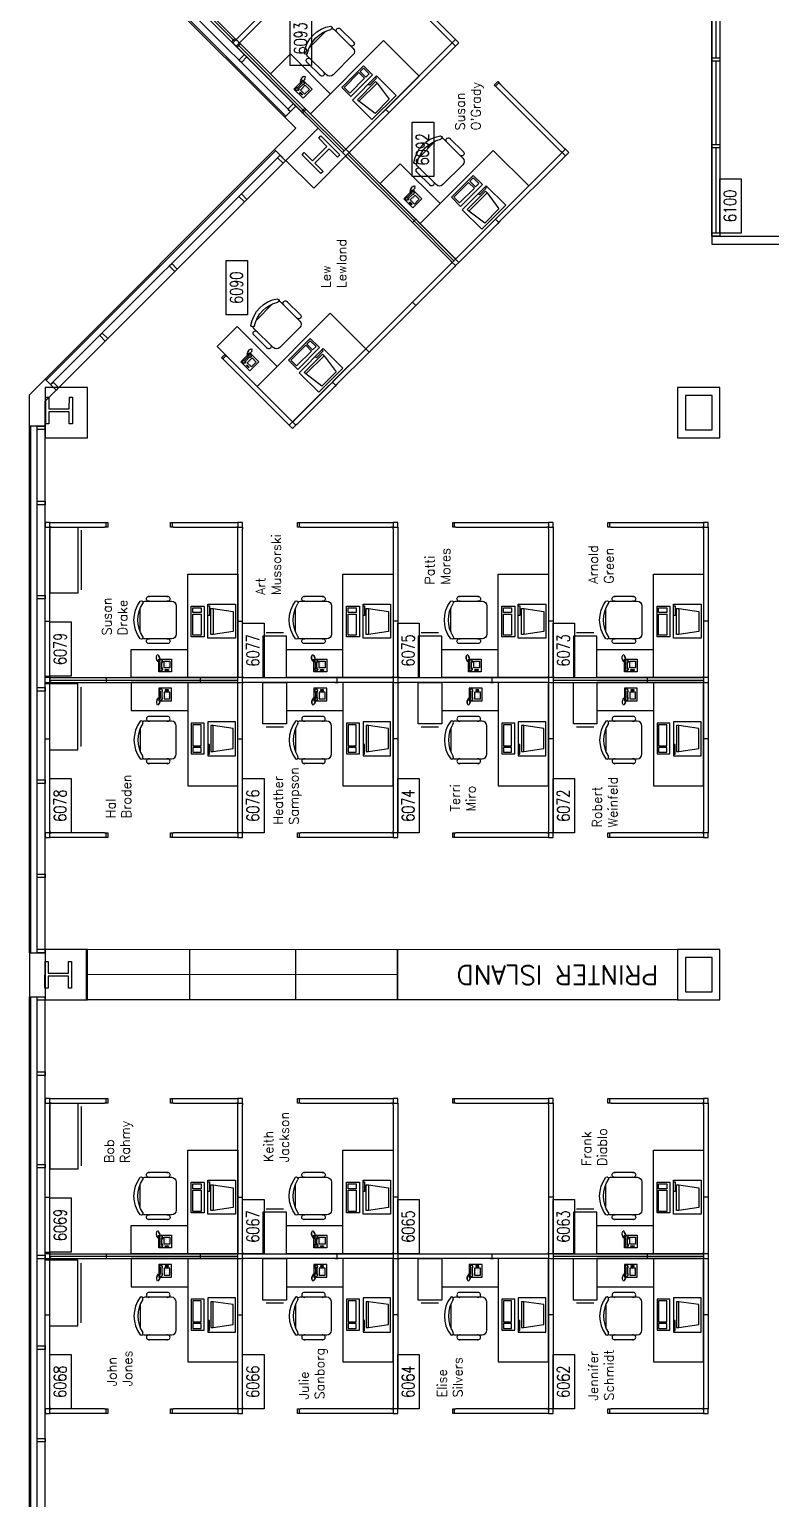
# Model space of a CAD drawing. Header units: millimetres. Extents: x 43 to 3711, y 1330 to 4598.
# Drawn here: x 43 to 516, y 3137 to 4074 of the extents above; entities that cross this region are included whole.
import ezdxf
from ezdxf.enums import TextEntityAlignment as Align

# ---------------------------------------------------------------- set-up
doc = ezdxf.new("R2010")
doc.units = ezdxf.units.MM
for name, color, linetype in [('CHAIRS', 4, 'Continuous'), ('CPU', 6, 'Continuous'), ('E-B-FURR', 6, 'Continuous'), ('E-B-GLAZ', 8, 'Continuous'), ('E-B-MULL', 8, 'Continuous'), ('E-B-SHEL', 2, 'Continuous'), ('E-C-HEAD', 5, 'Continuous'), ('E-S-COLM', 8, 'Continuous'), ('EMPLOYEE', 1, 'Continuous'), ('FILE_CABINETS', 1, 'Continuous'), ('FURNITURE', 3, 'Continuous'), ('PANELS_201', 6, 'Continuous'), ('PHONES', 4, 'Continuous'), ('PRINTER_ISLAND', 7, 'Continuous'), ('RMNUM', 40, 'Continuous')]:
    doc.layers.add(name, color=color, linetype=linetype)
doc.styles.add('ARCHITXT', font='simplex.shx')
doc.styles.add('ROMANS', font='romans', dxfattribs={"width": 0.75, "height": 8})

# ---------------------------------------------------------------- blocks, each defined once
blk = doc.blocks.new('RMNUM')
at = {"layer": 'RMNUM'}
blk.add_lwpolyline([(-16.33354, 6.674702), (18.388073, 6.674702), (18.388073, -6.982766), (-16.33354, -6.982766), (-16.33354, 6.674702)], dxfattribs=at)
at = {"layer": 'RMNUM', "style": 'ROMANS', "width": 0.75}
blk.add_attdef('NUMBER', text='', height=8, dxfattribs=at).set_placement((1.027267, 0.114097), align=Align.MIDDLE_CENTER)
blk = doc.blocks.new('RECTANG')
for p, q in [((1, 1), (0, 1)), ((0, 1), (0, 0)), ((1, 0), (1, 1)), ((0, 0), (1, 0))]:
    blk.add_line(p, q)
blk = doc.blocks.new('IBMAT', base_point=(61, 306))
for p, q in [((75, 307), (75, 306)), ((81, 307), (75, 307)), ((81, 306), (81, 307))]:
    blk.add_line(p, q)
at = {"xscale": 21, "yscale": 17, "zscale": 21}
blk.add_blockref('RECTANG', (61, 306), dxfattribs=at)
blk = doc.blocks.new('KEYBOARD', base_point=(60, 294))
for p, xscale, yscale, zscale in [((60, 294), 19, 8, 19), ((61, 295), 13, 5, 13), ((75, 295), 3, 5, 3)]:
    blk.add_blockref('RECTANG', p, dxfattribs=dict(xscale=xscale, yscale=yscale, zscale=zscale))
blk = doc.blocks.new('COMPUTER')
for p, q in [((-6.64, 16.23), (-8.5, 3.5)), ((6.08, 16.23), (-6.64, 16.23)), ((8, 3.5), (6.08, 16.23)), ((-8.5, 3.5), (-8.5, 2.04)), ((8, 3.5), (-8.5, 3.5)), ((-8.5, 2.04), (8, 2.04)), ((8, 2.04), (8, 3.5))]:
    blk.add_line(p, q)
at = {"xscale": 1.033846153846154, "yscale": 1.033846153846154, "zscale": 1.033846153846154}
for name, p in [('IBMAT', (-10.86, 0)), ('KEYBOARD', (-10.05, -10.5))]:
    blk.add_blockref(name, p, dxfattribs=at)
blk = doc.blocks.new('DESK2')
for p, q in [((33, 0), (-33, 0)), ((-33, 0), (-33, -68)), ((33, -32), (33, 0)), ((-33, -32), (33, -32)), ((-15, -68), (-15, -32)), ((-33, -68), (-15, -68))]:
    blk.add_line(p, q)
blk = doc.blocks.new('CHAIR7')
for p, q in [((20, 12), (3, 12)), ((5.12, 15.04), (17.88, 15.04)), ((0, 9), (0, -9)), ((23, -7.44), (23, 7.44)), ((3, -12), (20, -12)), ((5.12, -15), (17.88, -15))]:
    blk.add_line(p, q)
for centre, radius, start, end in [((3, 9), 3, 90, 180), ((5.56, 13.54), 1.56, 73.7398, 286.2602), ((17.44, 13.54), 1.56, 253.7398, 106.2602), ((20, 9), 3, 62.41556, 90), ((22.34, 11.12), 1.1, 53.30994, 212.02741), ((4.82, 0), 19.64, 327.57575, 32.42425), ((7, 0), 20, 323.1301, 36.8699), ((3, -9), 3, 180, 270), ((5.56, -13.5), 1.56, 73.7398, 286.2602), ((17.44, -13.5), 1.56, 253.7398, 106.2602), ((20, -9), 3, 270, 297.58444), ((22.34, -11.12), 1.1, 147.97259, 306.69006)]:
    blk.add_arc(centre, radius, start, end)
blk = doc.blocks.new('FNPHONE')
for p, q in [((-9.1, 0.22), (-9.7, 0.02)), ((-8.9, 0.62), (-9.5, 0.42)), ((-8.7, 1.02), (-9.3, 0.82)), ((-8.5, 1.42), (-9.1, 1.22)), ((-8.3, 1.82), (-8.9, 1.62)), ((-7.14, 0.56), (-7.5, -0.58)), ((-7.29, 6.54), (-7.29, 1.54)), ((-6.29, 6.54), (-6.29, 1.54)), ((-3.87, 4.85), (-3.87, 4.85)), ((-3.87, 3.91), (-3.87, 3.91)), ((-3.87, 2.97), (-3.87, 2.97)), ((-3.87, 2.03), (-3.87, 2.03)), ((-2.94, 4.85), (-2.94, 4.85)), ((-2.94, 3.91), (-2.94, 3.91)), ((-2.94, 2.97), (-2.94, 2.97)), ((-2.94, 2.03), (-2.94, 2.03)), ((-2, 4.85), (-2, 4.85)), ((-2, 3.91), (-2, 3.91)), ((-2, 2.97), (-2, 2.97)), ((-2, 2.03), (-2, 2.03)), ((-9.3, -0.18), (-9.9, -0.38)), ((-9.3, -0.58), (-9.9, -0.78)), ((-9.3, -0.98), (-9.9, -1.18)), ((-9.3, -1.38), (-9.9, -1.58)), ((-9.1, -1.78), (-9.7, -1.98)), ((-8.9, -2.18), (-9.5, -2.38)), ((-8.43, -2.46), (-9.03, -2.66)), ((-7.9, -1.98), (-8.5, -2.18)), ((-7.7, -1.58), (-8.3, -1.78)), ((-7.5, -1.18), (-8.1, -1.38)), ((-7.3, -0.78), (-7.9, -0.98))]:
    blk.add_line(p, q)
for centre, start, end in [((-6.79, 6.54), 298.49146, 241.50854), ((-6.79, 1.54), 118.49146, 61.50854)]:
    blk.add_arc(centre, 1.05, start, end)
for p, xscale, yscale, zscale in [((-8.21, 0), 8.20528234483245, 8.104073169521023, 8.20528234483245), ((-4.81, 1.25), 3.75, 4.375, 3.75), ((-4.03, 6.72), 2.03125, 0.46875, 2.03125)]:
    blk.add_blockref('RECTANG', p, dxfattribs=dict(xscale=xscale, yscale=yscale, zscale=zscale))
blk = doc.blocks.new('FC15X27A')
for p, q in [((7.53125, 0), (-7.53125, 0)), ((-7.53125, 0), (-7.53125, -26.5)), ((7.53125, -26.5), (7.53125, 0)), ((-7.53125, -26.5), (7.53125, -26.5)), ((-5.53125, -28.5), (5.53125, -28.5))]:
    blk.add_line(p, q)
blk = doc.blocks.new('FC42X18D')
for p, q in [((-21, 0), (-21, -18)), ((-21, 0), (21, 0)), ((21, -18), (21, 0)), ((-21, -18), (21, -18)), ((-19, -20), (19, -20))]:
    blk.add_line(p, q)
blk = doc.blocks.new('A$C2AA66EEE')
at = {"layer": 'E-B-FURR'}
for p, q in [((1115, 2531), (1447, 2531)), ((1475, 2531), (1811, 2531)), ((2175.02, 2531), (2015.14, 2371)), ((1833.93, 2523.93), (1980.49, 2377.36)), ((1962.82, 2359.69), (1983.32, 2339.18)), ((1927.09, 2105.7), (1927.09, 1927.7)), ((1932.09, 2105.7), (1927.09, 2105.7)), ((2105.09, 2105.7), (1932.09, 2105.7)), ((1932.09, 2105.7), (1932.09, 1932.7)), ((2100.09, 2100.7), (1932.09, 2100.7))]:
    blk.add_line(p, q, dxfattribs=at)
for points in [[(1477, 2531), (1445, 2531), (1445, 2504), (1477, 2504)], [(1835.52, 2531), (1803.52, 2531), (1803.52, 2504), (1835.52, 2504)], [(1477, 2127.61), (1445, 2127.61), (1445, 2100.61), (1477, 2100.61)], [(1835.52, 2127.61), (1803.52, 2127.61), (1803.52, 2100.61), (1835.52, 2100.61)], [(1472, 2122.61), (1450, 2122.61), (1450, 2105.61), (1472, 2105.61)], [(1830.52, 2122.61), (1808.52, 2122.61), (1808.52, 2105.61), (1830.52, 2105.61)]]:
    blk.add_lwpolyline(points, close=True, dxfattribs=at)
for points in [[(1962.82, 2359.69), (1980.49, 2377.36)], [(2001, 2356.86), (1980.49, 2377.36)], [(1983.32, 2339.18), (2001, 2356.86)]]:
    blk.add_lwpolyline(points, dxfattribs=at)
at = {"layer": 'E-B-GLAZ'}
for p, q in [((1115, 2541), (1447, 2541)), ((1115, 2540), (1447, 2540)), ((1475, 2541), (1811, 2541)), ((1475, 2540), (1811, 2540)), ((1115, 2536), (1447, 2536)), ((1475, 2536), (1811, 2536)), ((1841, 2531), (1987.34, 2384.66)), ((1837.46, 2527.46), (1983.81, 2381.12)), ((1840.29, 2530.29), (1986.64, 2383.95)), ((2159.62, 2529.74), (2008.07, 2378.07)), ((2160.33, 2529.03), (2008.78, 2377.36)), ((2163.16, 2526.2), (2011.61, 2374.54)), ((1934.09, 2100.7), (1934.09, 2105.7)), ((1988.42, 2103.2), (1934.09, 2103.2)), ((1988.42, 2100.7), (1988.42, 2105.7)), ((1990.42, 2100.7), (1990.42, 2105.7)), ((2043.76, 2103.2), (1990.42, 2103.2)), ((2043.76, 2100.7), (2043.76, 2105.7)), ((2045.76, 2100.7), (2045.76, 2105.7)), ((2100.09, 2103.2), (2045.76, 2103.2))]:
    blk.add_line(p, q, dxfattribs=at)
at = {"layer": 'E-B-MULL'}
for points in [[(1165.25, 2536), (1165.25, 2531), (1163, 2531), (1163, 2536)], [(1224.25, 2536), (1224.25, 2531), (1222, 2531), (1222, 2536)], [(1282.12, 2536), (1282.12, 2531), (1279.87, 2531), (1279.87, 2536)], [(1340, 2536), (1340, 2531), (1337.75, 2531), (1337.75, 2536)], [(1399, 2536), (1399, 2531), (1396.75, 2531), (1396.75, 2536)], [(1447, 2536), (1447, 2531), (1444.75, 2531), (1444.75, 2536)], [(1477.25, 2536), (1477.25, 2531), (1475, 2531), (1475, 2536)], [(1525.25, 2536), (1525.25, 2531), (1523, 2531), (1523, 2536)], [(1585.25, 2536), (1585.25, 2531), (1583, 2531), (1583, 2536)], [(1644.12, 2536), (1644.12, 2531), (1641.87, 2531), (1641.87, 2536)], [(1703, 2536), (1703, 2531), (1700.75, 2531), (1700.75, 2536)], [(1763, 2536), (1763, 2531), (1760.75, 2531), (1760.75, 2536)], [(1811, 2536), (1811, 2531), (1808.75, 2531), (1808.75, 2536)], [(1839.06, 2525.87), (1835.52, 2522.34), (1833.93, 2523.93), (1837.46, 2527.46)], [(1870.34, 2494.58), (1866.81, 2491.05), (1865.22, 2492.64), (1868.75, 2496.17)], [(1914.72, 2450.2), (1911.19, 2446.67), (1909.6, 2448.26), (1913.13, 2451.8)], [(1957.51, 2407.42), (1953.98, 2403.88), (1955.57, 2402.29), (1959.1, 2405.83)], [(2044.49, 2407.42), (2048.02, 2403.88), (2046.43, 2402.29), (2042.9, 2405.83)], [(1983.81, 2381.12), (1980.27, 2377.58), (1978.68, 2379.17), (1982.21, 2382.71)], [(2011.61, 2374.54), (2015.14, 2371), (2016.73, 2372.59), (2013.2, 2376.13)]]:
    blk.add_lwpolyline(points, close=True, dxfattribs=at)
at = {"layer": 'E-B-SHEL'}
for p, q in [((1447, 2541), (1447, 2531)), ((1475, 2541), (1447, 2541)), ((1475, 2541), (1475, 2531)), ((1811, 2531), (1811, 2541)), ((1811, 2541), (1831, 2541)), ((1841, 2531), (1831, 2541)), ((1475, 2531), (1447, 2531)), ((1811, 2531), (1826.86, 2531)), ((1833.93, 2523.93), (1826.86, 2531)), ((1833.93, 2523.93), (1841, 2531)), ((1987.34, 2384.66), (1980.27, 2377.58)), ((1987.34, 2384.66), (2001, 2371)), ((1980.27, 2377.59), (2001, 2356.86)), ((2008.07, 2378.07), (2001, 2371)), ((2008.07, 2378.07), (2015.14, 2371)), ((2015.14, 2371), (2001, 2356.86))]:
    blk.add_line(p, q, dxfattribs=at)
at = {"layer": 'E-C-HEAD'}
for p, q in [((1932.09, 2105.7), (2105.09, 2105.7)), ((1932.09, 2100.7), (1932.09, 2105.7)), ((1934.09, 2100.7), (1932.09, 2100.7)), ((2100.09, 2100.7), (1934.09, 2100.7))]:
    blk.add_line(p, q, dxfattribs=at)
at = {"layer": 'E-S-COLM'}
for points in [[(1452.51, 2529.07), (1452.51, 2531.07), (1469.51, 2531.04), (1469.51, 2529.04), (1462.01, 2529.05), (1461.99, 2516.05), (1469.49, 2516.04), (1469.49, 2514.04), (1452.49, 2514.07), (1452.49, 2516.07), (1459.99, 2516.06), (1460.01, 2529.06)], [(1812.51, 2528.54), (1812.51, 2530.54), (1829.51, 2530.52), (1829.51, 2528.52), (1822.01, 2528.53), (1821.99, 2515.53), (1829.49, 2515.52), (1829.49, 2513.52), (1812.49, 2513.54), (1812.49, 2515.54), (1819.99, 2515.53), (1820.01, 2528.53)], [(1812.51, 2528.54), (1812.51, 2530.54), (1829.51, 2530.52), (1829.51, 2528.52), (1822.01, 2528.53), (1821.99, 2515.53), (1829.49, 2515.52), (1829.49, 2513.52), (1812.49, 2513.54), (1812.49, 2515.54), (1819.99, 2515.53), (1820.01, 2528.53)], [(1994.67, 2356.49), (1996.08, 2355.08), (1984.05, 2343.07), (1982.63, 2344.49), (1987.94, 2349.79), (1978.77, 2358.99), (1973.45, 2353.7), (1972.04, 2355.11), (1984.08, 2367.12), (1985.49, 2365.7), (1980.18, 2360.4), (1989.36, 2351.2)]]:
    blk.add_lwpolyline(points, close=True, dxfattribs=at)
at = {"layer": 'FILE_CABINETS'}
for p, q in [((1461.12, 2306.29), (1461, 2504.61)), ((1445, 2438.67), (1477.08, 2438.71)), ((1445.22, 2371.09), (1477.17, 2371.13))]:
    blk.add_line(p, q, dxfattribs=at)
blk.add_lwpolyline([(1445, 2306.29), (1445, 2504.61), (1477, 2504.61), (1477.25, 2306.29)], close=True, dxfattribs=at)
at = {"layer": 'PANELS_201', "linetype": 'Continuous'}
for p, q in [((1243, 2531), (1245, 2531)), ((1244, 2531), (1244, 2528)), ((1280, 2531), (1280, 2528)), ((1283, 2528), (1283, 2531)), ((1318, 2531), (1320, 2531)), ((1319, 2531), (1319, 2528)), ((1610.5, 2531), (1612.5, 2531)), ((1611.5, 2531), (1611.5, 2528)), ((1647.5, 2531), (1647.5, 2528)), ((1650.5, 2528), (1650.5, 2531)), ((1685.5, 2531), (1687.5, 2531)), ((1686.5, 2531), (1686.5, 2528)), ((1243, 2528), (1245, 2528)), ((1318, 2528), (1320, 2528)), ((1610.5, 2528), (1612.5, 2528)), ((1685.5, 2528), (1687.5, 2528)), ((2053.33, 2409.18), (2055.45, 2407.06)), ((2057.57, 2409.18), (2055.45, 2411.31)), ((1280, 2346), (1280, 2404)), ((1283, 2404), (1283, 2346)), ((1647.5, 2346), (1647.5, 2404)), ((1650.5, 2404), (1650.5, 2346)), ((2013.02, 2364.64), (2010.9, 2366.76)), ((1280, 2310), (1280, 2344)), ((1283, 2344), (1283, 2310)), ((1647.5, 2310), (1647.5, 2344)), ((1650.5, 2344), (1650.5, 2310)), ((1280, 2247), (1280, 2305)), ((1283, 2305), (1283, 2247)), ((1647.5, 2247), (1647.5, 2305)), ((1650.5, 2305), (1650.5, 2247)), ((1280, 2211), (1280, 2245)), ((1283, 2245), (1283, 2211)), ((1647.5, 2211), (1647.5, 2245)), ((1650.5, 2245), (1650.5, 2211))]:
    blk.add_line(p, q, dxfattribs=at)
for points in [[(1184, 2531), (1181, 2531), (1181, 2528)], [(1185, 2528), (1184, 2528), (1184, 2531), (1185, 2531)], [(1185, 2531), (1243, 2531)], [(1245, 2531), (1279, 2531)], [(1281, 2528), (1280, 2528), (1279, 2528), (1279, 2531), (1281, 2531)], [(1279, 2531), (1280, 2531), (1280, 2528), (1279, 2528)], [(1280, 2531), (1283, 2531)], [(1282, 2531), (1283, 2531), (1284, 2531), (1284, 2528), (1282, 2528)], [(1284, 2528), (1283, 2528), (1283, 2531), (1284, 2531)], [(1284, 2531), (1318, 2531)], [(1320, 2531), (1378, 2531)], [(1378, 2531), (1379, 2531), (1379, 2528), (1378, 2528)], [(1382, 2528), (1382, 2531), (1379, 2531)], [(1551.5, 2531), (1548.5, 2531), (1548.5, 2528)], [(1552.5, 2528), (1551.5, 2528), (1551.5, 2531), (1552.5, 2531)], [(1552.5, 2531), (1610.5, 2531)], [(1612.5, 2531), (1646.5, 2531)], [(1646.5, 2531), (1647.5, 2531), (1647.5, 2528), (1646.5, 2528)], [(1648.5, 2528), (1647.5, 2528), (1646.5, 2528), (1646.5, 2531), (1648.5, 2531)], [(1647.5, 2531), (1650.5, 2531)], [(1649.5, 2531), (1650.5, 2531), (1651.5, 2531), (1651.5, 2528), (1649.5, 2528)], [(1651.5, 2528), (1650.5, 2528), (1650.5, 2531), (1651.5, 2531)], [(1651.5, 2531), (1685.5, 2531)], [(1687.5, 2531), (1745.5, 2531)], [(1745.5, 2531), (1746.5, 2531), (1746.5, 2528), (1745.5, 2528)], [(1749.5, 2528), (1749.5, 2531), (1746.5, 2531)], [(1181, 2527), (1181, 2528), (1184, 2528), (1184, 2527)], [(1181, 2493), (1181, 2527)], [(1184, 2493), (1184, 2527)], [(1185, 2528), (1243, 2528)], [(1245, 2528), (1279, 2528)], [(1280, 2527), (1280, 2528), (1283, 2528), (1283, 2527)], [(1280, 2527), (1280, 2493)], [(1281.5, 2528), (1281.5, 2492)], [(1283, 2527), (1283, 2493)], [(1284, 2528), (1318, 2528)], [(1320, 2528), (1378, 2528)], [(1379, 2527), (1379, 2528), (1382, 2528), (1382, 2527)], [(1379, 2527), (1379, 2493)], [(1382, 2527), (1382, 2493)], [(1548.5, 2527), (1548.5, 2528), (1551.5, 2528), (1551.5, 2527)], [(1548.5, 2493), (1548.5, 2527)], [(1551.5, 2493), (1551.5, 2527)], [(1552.5, 2528), (1610.5, 2528)], [(1612.5, 2528), (1646.5, 2528)], [(1647.5, 2527), (1647.5, 2528), (1650.5, 2528), (1650.5, 2527)], [(1647.5, 2527), (1647.5, 2493)], [(1649, 2528), (1649, 2492)], [(1650.5, 2527), (1650.5, 2493)], [(1651.5, 2528), (1685.5, 2528)], [(1687.5, 2528), (1745.5, 2528)], [(1746.5, 2527), (1746.5, 2528), (1749.5, 2528), (1749.5, 2527)], [(1746.5, 2527), (1746.5, 2493)], [(1749.5, 2527), (1749.5, 2493)], [(1184, 2493), (1184, 2492), (1184, 2491), (1181, 2491), (1181, 2493)], [(1181, 2492), (1184, 2492)], [(1280, 2493), (1280, 2491)], [(1283, 2492), (1280, 2492)], [(1280, 2491), (1280, 2433)], [(1281.5, 2492), (1281.5, 2432)], [(1283, 2493), (1283, 2491)], [(1283, 2491), (1283, 2433)], [(1382, 2493), (1382, 2492), (1382, 2491), (1379, 2491), (1379, 2493)], [(1379, 2492), (1382, 2492)], [(1551.5, 2493), (1551.5, 2492), (1551.5, 2491), (1548.5, 2491), (1548.5, 2493)], [(1548.5, 2492), (1551.5, 2492)], [(1647.5, 2493), (1647.5, 2491)], [(1650.5, 2492), (1647.5, 2492)], [(1647.5, 2491), (1647.5, 2433)], [(1649, 2492), (1649, 2432)], [(1650.5, 2493), (1650.5, 2491)], [(1650.5, 2491), (1650.5, 2433)], [(1749.5, 2493), (1749.5, 2492), (1749.5, 2491), (1746.5, 2491), (1746.5, 2493)], [(1746.5, 2492), (1749.5, 2492)], [(1181, 2449), (1181, 2450), (1181, 2451), (1184, 2451), (1184, 2449)], [(1184, 2450), (1181, 2450)], [(1181, 2409), (1181, 2449)], [(1184, 2409), (1184, 2449)], [(1379, 2449), (1379, 2450), (1379, 2451), (1382, 2451), (1382, 2449)], [(1382, 2450), (1379, 2450)], [(1379, 2449), (1379, 2409)], [(1382, 2449), (1382, 2409)], [(1548.5, 2449), (1548.5, 2450), (1548.5, 2451), (1551.5, 2451), (1551.5, 2449)], [(1551.5, 2450), (1548.5, 2450)], [(1548.5, 2409), (1548.5, 2449)], [(1551.5, 2409), (1551.5, 2449)], [(1746.5, 2449), (1746.5, 2450), (1746.5, 2451), (1749.5, 2451), (1749.5, 2449)], [(1749.5, 2450), (1746.5, 2450)], [(1746.5, 2449), (1746.5, 2409)], [(1749.5, 2449), (1749.5, 2409)], [(2056.15, 2412.01), (2088.68, 2444.54)], [(2056.51, 2410.24), (2090.45, 2444.19)], [(2058.28, 2409.89), (2090.8, 2442.42)], [(1280, 2433), (1280, 2431)], [(1283, 2432), (1280, 2432)], [(1280, 2431), (1280, 2409)], [(1281.5, 2432), (1281.5, 2408)], [(1283, 2433), (1283, 2431)], [(1283, 2431), (1283, 2409)], [(1647.5, 2433), (1647.5, 2431)], [(1650.5, 2432), (1647.5, 2432)], [(1647.5, 2431), (1647.5, 2409)], [(1649, 2432), (1649, 2408)], [(1650.5, 2433), (1650.5, 2431)], [(1650.5, 2431), (1650.5, 2409)], [(1853.21, 2416.96), (1853.92, 2417.67), (1854.63, 2418.38), (1856.75, 2416.25), (1855.34, 2414.84)], [(1184, 2409), (1184, 2408), (1181, 2408), (1181, 2409)], [(1280, 2409), (1280, 2408), (1283, 2408), (1283, 2409)], [(1382, 2409), (1382, 2408), (1379, 2408), (1379, 2409)], [(1551.5, 2409), (1551.5, 2408), (1548.5, 2408), (1548.5, 2409)], [(1647.5, 2409), (1647.5, 2408), (1650.5, 2408), (1650.5, 2409)], [(1749.5, 2409), (1749.5, 2408), (1746.5, 2408), (1746.5, 2409)], [(1812.2, 2375.95), (1853.21, 2416.96)], [(1814.32, 2373.83), (1855.34, 2414.84)], [(1856.04, 2415.55), (1853.92, 2417.67)], [(2056.15, 2407.77), (2055.45, 2407.06), (2054.74, 2406.36), (2052.62, 2408.48), (2054.03, 2409.89)], [(2052.62, 2408.48), (2053.33, 2409.18), (2055.45, 2407.06), (2054.74, 2406.36)], [(2053.33, 2409.18), (2055.45, 2411.31)], [(2054.74, 2410.6), (2055.45, 2411.31), (2056.15, 2412.01), (2058.28, 2409.89), (2056.86, 2408.48)], [(2058.28, 2409.89), (2057.57, 2409.18), (2055.45, 2411.31), (2056.15, 2412.01)], [(2056.15, 2406.36), (2055.45, 2407.06), (2057.57, 2409.18), (2058.28, 2408.48)], [(1181, 2408), (1181, 2405), (1184, 2405)], [(1185, 2405), (1184, 2405), (1184, 2408), (1185, 2408)], [(1185, 2408), (1243, 2408)], [(1185, 2405), (1243, 2405)], [(1243, 2408), (1245, 2408)], [(1243, 2405), (1245, 2405)], [(1244, 2408), (1244, 2405)], [(1245, 2408), (1279, 2408)], [(1245, 2405), (1279, 2405)], [(1279, 2408), (1280, 2408), (1280, 2405), (1279, 2405)], [(1280, 2404), (1280, 2405), (1283, 2405), (1283, 2404)], [(1284, 2405), (1283, 2405), (1283, 2408), (1284, 2408)], [(1284, 2408), (1318, 2408)], [(1284, 2405), (1318, 2405)], [(1318, 2408), (1320, 2408)], [(1318, 2405), (1320, 2405)], [(1319, 2408), (1319, 2405)], [(1320, 2408), (1378, 2408)], [(1320, 2405), (1378, 2405)], [(1378, 2408), (1379, 2408), (1379, 2405), (1378, 2405)], [(1379, 2405), (1382, 2405), (1382, 2408)], [(1548.5, 2408), (1548.5, 2405), (1551.5, 2405)], [(1552.5, 2405), (1551.5, 2405), (1551.5, 2408), (1552.5, 2408)], [(1552.5, 2408), (1610.5, 2408)], [(1552.5, 2405), (1610.5, 2405)], [(1610.5, 2408), (1612.5, 2408)], [(1610.5, 2405), (1612.5, 2405)], [(1611.5, 2408), (1611.5, 2405)], [(1612.5, 2408), (1646.5, 2408)], [(1612.5, 2405), (1646.5, 2405)], [(1646.5, 2408), (1647.5, 2408), (1647.5, 2405), (1646.5, 2405)], [(1647.5, 2404), (1647.5, 2405), (1650.5, 2405), (1650.5, 2404)], [(1651.5, 2405), (1650.5, 2405), (1650.5, 2408), (1651.5, 2408)], [(1651.5, 2408), (1685.5, 2408)], [(1651.5, 2405), (1685.5, 2405)], [(1685.5, 2408), (1687.5, 2408)], [(1685.5, 2405), (1687.5, 2405)], [(1686.5, 2408), (1686.5, 2405)], [(1687.5, 2408), (1745.5, 2408)], [(1687.5, 2405), (1745.5, 2405)], [(1745.5, 2408), (1746.5, 2408), (1746.5, 2405), (1745.5, 2405)], [(1746.5, 2405), (1749.5, 2405), (1749.5, 2408)], [(2011.61, 2367.46), (2052.62, 2408.48)], [(2011.96, 2365.7), (2054.39, 2408.12)], [(2013.73, 2365.34), (2054.74, 2406.36)], [(2080.2, 2382.31), (2056.15, 2406.36)], [(2082.32, 2384.44), (2058.28, 2408.48)], [(1811.5, 2375.24), (1809.37, 2373.12), (1811.5, 2371)], [(1814.32, 2373.83), (1813.62, 2373.12), (1811.5, 2375.24), (1812.2, 2375.95)], [(1812.2, 2370.29), (1811.5, 2371), (1813.62, 2373.12), (1814.32, 2372.41)], [(1838.37, 2348.37), (1814.32, 2372.41)], [(1181, 2368), (1181, 2369), (1181, 2370), (1184, 2370), (1184, 2368)], [(1184, 2369), (1181, 2369)], [(1181, 2310), (1181, 2368)], [(1184, 2310), (1184, 2368)], [(1379, 2368), (1379, 2369), (1379, 2370), (1382, 2370), (1382, 2368)], [(1382, 2369), (1379, 2369)], [(1379, 2368), (1379, 2310)], [(1382, 2368), (1382, 2310)], [(1548.5, 2368), (1548.5, 2369), (1548.5, 2370), (1551.5, 2370), (1551.5, 2368)], [(1551.5, 2369), (1548.5, 2369)], [(1548.5, 2310), (1548.5, 2368)], [(1551.5, 2310), (1551.5, 2368)], [(1746.5, 2368), (1746.5, 2369), (1746.5, 2370), (1749.5, 2370), (1749.5, 2368)], [(1749.5, 2369), (1746.5, 2369)], [(1746.5, 2368), (1746.5, 2310)], [(1749.5, 2368), (1749.5, 2310)], [(1836.24, 2346.25), (1812.2, 2370.29)], [(1986.15, 2342.01), (2010.19, 2366.05)], [(1986.5, 2340.24), (2011.96, 2365.7)], [(1988.27, 2339.89), (2012.31, 2363.93)], [(2010.19, 2366.05), (2010.9, 2366.76), (2011.61, 2367.46), (2013.73, 2365.34), (2012.31, 2363.93)], [(2010.19, 2366.05), (2011.61, 2367.46)], [(2010.9, 2366.76), (2013.02, 2364.64)], [(2012.31, 2363.93), (2013.73, 2365.34)], [(1280, 2346), (1280, 2344)], [(1283, 2345), (1280, 2345)], [(1283, 2346), (1283, 2344)], [(1647.5, 2346), (1647.5, 2344)], [(1650.5, 2345), (1647.5, 2345)], [(1650.5, 2346), (1650.5, 2344)], [(1837.66, 2344.84), (1836.24, 2346.25)], [(1836.95, 2345.54), (1839.07, 2347.67)], [(1857.46, 2325.04), (1837.66, 2344.84)], [(1839.78, 2346.96), (1838.37, 2348.37)], [(1859.58, 2327.16), (1839.78, 2346.96)], [(1941.6, 2297.46), (1982.62, 2338.47)], [(1941.96, 2295.69), (1984.38, 2338.12)], [(1943.72, 2295.34), (1984.74, 2336.35)], [(1982.62, 2338.47), (1983.32, 2339.18), (1985.44, 2337.06), (1984.74, 2336.35)], [(1983.32, 2339.18), (1985.44, 2341.3)], [(1988.27, 2339.89), (1987.56, 2339.18), (1985.44, 2341.3), (1986.15, 2342.01)], [(1986.15, 2336.35), (1985.44, 2337.06), (1987.56, 2339.18), (1988.27, 2338.47)], [(2010.19, 2312.31), (1986.15, 2336.35)], [(2012.31, 2314.43), (1988.27, 2338.47)], [(1858.87, 2323.62), (1857.46, 2325.04)], [(1858.16, 2324.33), (1860.29, 2326.45)], [(1860.99, 2325.75), (1859.58, 2327.16)], [(1889.28, 2297.46), (1860.99, 2325.75)], [(1887.16, 2295.34), (1858.87, 2323.62)], [(1184, 2310), (1184, 2309), (1181, 2309), (1181, 2310)], [(1181, 2309), (1181, 2306), (1184, 2306)], [(1185, 2306), (1184, 2306), (1184, 2309), (1185, 2309)], [(1243, 2309), (1185, 2309)], [(1243, 2306), (1185, 2306)], [(1245, 2309), (1243, 2309)], [(1245, 2306), (1243, 2306)], [(1244, 2306), (1244, 2309)], [(1279, 2309), (1245, 2309)], [(1279, 2306), (1245, 2306)], [(1279, 2309), (1280, 2309), (1280, 2306), (1279, 2306)], [(1283, 2310), (1283, 2309), (1280, 2309), (1280, 2310)], [(1283, 2305), (1283, 2306), (1280, 2306), (1280, 2305)], [(1284, 2306), (1283, 2306), (1283, 2309), (1284, 2309)], [(1318, 2309), (1284, 2309)], [(1318, 2306), (1284, 2306)], [(1320, 2309), (1318, 2309)], [(1320, 2306), (1318, 2306)], [(1319, 2306), (1319, 2309)], [(1378, 2309), (1320, 2309)], [(1378, 2306), (1320, 2306)], [(1378, 2309), (1379, 2309), (1379, 2306), (1378, 2306)], [(1382, 2310), (1382, 2309), (1379, 2309), (1379, 2310)], [(1379, 2306), (1382, 2306), (1382, 2309)], [(1551.5, 2310), (1551.5, 2309), (1548.5, 2309), (1548.5, 2310)], [(1548.5, 2309), (1548.5, 2306), (1551.5, 2306)], [(1552.5, 2306), (1551.5, 2306), (1551.5, 2309), (1552.5, 2309)], [(1610.5, 2309), (1552.5, 2309)], [(1610.5, 2306), (1552.5, 2306)], [(1612.5, 2309), (1610.5, 2309)], [(1612.5, 2306), (1610.5, 2306)], [(1611.5, 2306), (1611.5, 2309)], [(1646.5, 2309), (1612.5, 2309)], [(1646.5, 2306), (1612.5, 2306)], [(1646.5, 2309), (1647.5, 2309), (1647.5, 2306), (1646.5, 2306)], [(1650.5, 2310), (1650.5, 2309), (1647.5, 2309), (1647.5, 2310)], [(1650.5, 2305), (1650.5, 2306), (1647.5, 2306), (1647.5, 2305)], [(1651.5, 2306), (1650.5, 2306), (1650.5, 2309), (1651.5, 2309)], [(1685.5, 2309), (1651.5, 2309)], [(1685.5, 2306), (1651.5, 2306)], [(1687.5, 2309), (1685.5, 2309)], [(1687.5, 2306), (1685.5, 2306)], [(1686.5, 2306), (1686.5, 2309)], [(1745.5, 2309), (1687.5, 2309)], [(1745.5, 2306), (1687.5, 2306)], [(1745.5, 2309), (1746.5, 2309), (1746.5, 2306), (1745.5, 2306)], [(1749.5, 2310), (1749.5, 2309), (1746.5, 2309), (1746.5, 2310)], [(1746.5, 2306), (1749.5, 2306), (1749.5, 2309)], [(2011.61, 2310.9), (2010.19, 2312.31)], [(2010.9, 2311.6), (2013.02, 2313.72)], [(2052.62, 2269.88), (2011.61, 2310.9)], [(2013.73, 2313.02), (2012.31, 2314.43)], [(2054.74, 2272.01), (2013.73, 2313.02)], [(2097.17, 2313.02), (2056.15, 2272.01)], [(2099.29, 2310.9), (2058.28, 2269.88)], [(1887.86, 2294.63), (1889.98, 2296.75)], [(1890.69, 2296.05), (1889.28, 2297.46)], [(1940.19, 2296.05), (1941.6, 2297.46)], [(1940.9, 2296.75), (1943.02, 2294.63)], [(1888.57, 2293.93), (1887.16, 2295.34)], [(1912.61, 2269.88), (1888.57, 2293.93)], [(1914.73, 2272.01), (1890.69, 2296.05)], [(1916.15, 2272.01), (1940.19, 2296.05)], [(1916.5, 2270.24), (1941.96, 2295.69)], [(1918.27, 2269.88), (1942.31, 2293.93)], [(1942.31, 2293.93), (1943.72, 2295.34)], [(1181, 2269), (1181, 2270), (1181, 2271), (1184, 2271), (1184, 2269)], [(1184, 2270), (1181, 2270)], [(1181, 2211), (1181, 2269)], [(1184, 2211), (1184, 2269)], [(1379, 2269), (1379, 2270), (1379, 2271), (1382, 2271), (1382, 2269)], [(1382, 2270), (1379, 2270)], [(1379, 2269), (1379, 2211)], [(1382, 2269), (1382, 2211)], [(1548.5, 2269), (1548.5, 2270), (1548.5, 2271), (1551.5, 2271), (1551.5, 2269)], [(1551.5, 2270), (1548.5, 2270)], [(1548.5, 2211), (1548.5, 2269)], [(1551.5, 2211), (1551.5, 2269)], [(1746.5, 2269), (1746.5, 2270), (1746.5, 2271), (1749.5, 2271), (1749.5, 2269)], [(1749.5, 2270), (1746.5, 2270)], [(1746.5, 2269), (1746.5, 2211)], [(1749.5, 2269), (1749.5, 2211)], [(1914.73, 2272.01), (1915.44, 2271.3), (1913.32, 2269.18), (1912.61, 2269.88)], [(1915.44, 2267.06), (1913.32, 2269.18)], [(1918.27, 2269.88), (1917.56, 2269.18), (1915.44, 2271.3), (1916.15, 2272.01)], [(1916.15, 2266.35), (1915.44, 2267.06), (1917.56, 2269.18), (1918.27, 2268.47)], [(1942.31, 2244.43), (1918.27, 2268.47)], [(2054.74, 2272.01), (2055.45, 2271.3), (2053.33, 2269.18), (2052.62, 2269.88)], [(2053.33, 2269.18), (2055.45, 2267.06), (2057.57, 2269.18)], [(2058.28, 2269.88), (2057.57, 2269.18), (2055.45, 2271.3), (2056.15, 2272.01)], [(1940.19, 2242.31), (1916.15, 2266.35)], [(1280, 2247), (1280, 2245)], [(1283, 2246), (1280, 2246)], [(1283, 2247), (1283, 2245)], [(1647.5, 2247), (1647.5, 2245)], [(1650.5, 2246), (1647.5, 2246)], [(1650.5, 2247), (1650.5, 2245)], [(1941.6, 2240.89), (1940.19, 2242.31)], [(1940.9, 2241.6), (1943.02, 2243.72)], [(1982.62, 2199.88), (1941.6, 2240.89)], [(1943.72, 2243.01), (1942.31, 2244.43)], [(1984.74, 2202), (1943.72, 2243.01)], [(2027.16, 2243.01), (1986.15, 2202)], [(2029.28, 2240.89), (1988.27, 2199.88)], [(2027.16, 2243.01), (2027.87, 2243.72), (2028.58, 2244.43), (2030.7, 2242.31), (2029.28, 2240.89)], [(2029.99, 2241.6), (2027.87, 2243.72)], [(1184, 2211), (1184, 2210), (1181, 2210), (1181, 2211)], [(1181, 2210), (1181, 2207), (1184, 2207)], [(1185, 2207), (1184, 2207), (1184, 2210), (1185, 2210)], [(1243, 2210), (1185, 2210)], [(1243, 2207), (1185, 2207)], [(1245, 2210), (1243, 2210)], [(1245, 2207), (1243, 2207)], [(1244, 2207), (1244, 2210)], [(1279, 2210), (1245, 2210)], [(1279, 2207), (1245, 2207)], [(1279, 2210), (1280, 2210), (1280, 2207), (1279, 2207)], [(1283, 2211), (1283, 2210), (1280, 2210), (1280, 2211)], [(1283, 2206), (1283, 2207), (1280, 2207), (1280, 2206)], [(1280, 2206), (1280, 2148)], [(1281.5, 2207), (1281.5, 2147)], [(1284, 2207), (1283, 2207), (1283, 2210), (1284, 2210)], [(1283, 2206), (1283, 2148)], [(1318, 2210), (1284, 2210)], [(1318, 2207), (1284, 2207)], [(1320, 2210), (1318, 2210)], [(1320, 2207), (1318, 2207)], [(1319, 2207), (1319, 2210)], [(1378, 2210), (1320, 2210)], [(1378, 2207), (1320, 2207)], [(1378, 2210), (1379, 2210), (1379, 2207), (1378, 2207)], [(1382, 2211), (1382, 2210), (1379, 2210), (1379, 2211)], [(1379, 2207), (1382, 2207), (1382, 2210)], [(1551.5, 2211), (1551.5, 2210), (1548.5, 2210), (1548.5, 2211)], [(1548.5, 2210), (1548.5, 2207), (1551.5, 2207)], [(1552.5, 2207), (1551.5, 2207), (1551.5, 2210), (1552.5, 2210)], [(1610.5, 2210), (1552.5, 2210)], [(1610.5, 2207), (1552.5, 2207)], [(1612.5, 2210), (1610.5, 2210)], [(1612.5, 2207), (1610.5, 2207)], [(1611.5, 2207), (1611.5, 2210)], [(1646.5, 2210), (1612.5, 2210)], [(1646.5, 2207), (1612.5, 2207)], [(1646.5, 2210), (1647.5, 2210), (1647.5, 2207), (1646.5, 2207)], [(1650.5, 2211), (1650.5, 2210), (1647.5, 2210), (1647.5, 2211)], [(1650.5, 2206), (1650.5, 2207), (1647.5, 2207), (1647.5, 2206)], [(1647.5, 2206), (1647.5, 2148)], [(1649, 2207), (1649, 2147)], [(1651.5, 2207), (1650.5, 2207), (1650.5, 2210), (1651.5, 2210)], [(1650.5, 2206), (1650.5, 2148)], [(1685.5, 2210), (1651.5, 2210)], [(1685.5, 2207), (1651.5, 2207)], [(1687.5, 2210), (1685.5, 2210)], [(1687.5, 2207), (1685.5, 2207)], [(1686.5, 2207), (1686.5, 2210)], [(1745.5, 2210), (1687.5, 2210)], [(1745.5, 2207), (1687.5, 2207)], [(1745.5, 2210), (1746.5, 2210), (1746.5, 2207), (1745.5, 2207)], [(1749.5, 2211), (1749.5, 2210), (1746.5, 2210), (1746.5, 2211)], [(1746.5, 2207), (1749.5, 2207), (1749.5, 2210)], [(1984.74, 2202), (1985.44, 2201.29), (1983.32, 2199.17), (1982.62, 2199.88)], [(1983.32, 2199.17), (1985.44, 2197.05), (1987.56, 2199.17)], [(1988.27, 2199.88), (1987.56, 2199.17), (1985.44, 2201.29), (1986.15, 2202)], [(1181, 2170), (1181, 2171), (1181, 2172), (1184, 2172), (1184, 2170)], [(1184, 2171), (1181, 2171)], [(1181, 2112), (1181, 2170)], [(1184, 2112), (1184, 2170)], [(1379, 2170), (1379, 2171), (1379, 2172), (1382, 2172), (1382, 2170)], [(1382, 2171), (1379, 2171)], [(1379, 2170), (1379, 2112)], [(1382, 2170), (1382, 2112)], [(1548.5, 2170), (1548.5, 2171), (1548.5, 2172), (1551.5, 2172), (1551.5, 2170)], [(1551.5, 2171), (1548.5, 2171)], [(1548.5, 2112), (1548.5, 2170)], [(1551.5, 2112), (1551.5, 2170)], [(1746.5, 2170), (1746.5, 2171), (1746.5, 2172), (1749.5, 2172), (1749.5, 2170)], [(1749.5, 2171), (1746.5, 2171)], [(1746.5, 2170), (1746.5, 2112)], [(1749.5, 2170), (1749.5, 2112)], [(1280, 2148), (1280, 2146)], [(1283, 2147), (1280, 2147)], [(1281.5, 2147), (1281.5, 2111)], [(1283, 2148), (1283, 2146)], [(1647.5, 2148), (1647.5, 2146)], [(1650.5, 2147), (1647.5, 2147)], [(1649, 2147), (1649, 2111)], [(1650.5, 2148), (1650.5, 2146)], [(1280, 2146), (1280, 2112)], [(1283, 2146), (1283, 2112)], [(1647.5, 2146), (1647.5, 2112)], [(1650.5, 2146), (1650.5, 2112)], [(1184, 2112), (1184, 2111), (1181, 2111), (1181, 2112)], [(1181, 2111), (1181, 2108), (1184, 2108)], [(1185, 2108), (1184, 2108), (1184, 2111), (1185, 2111)], [(1243, 2111), (1185, 2111)], [(1245, 2111), (1243, 2111)], [(1244, 2108), (1244, 2111)], [(1279, 2111), (1245, 2111)], [(1279, 2111), (1280, 2111), (1280, 2108), (1279, 2108)], [(1283, 2112), (1283, 2111), (1280, 2111), (1280, 2112)], [(1284, 2108), (1283, 2108), (1283, 2111), (1284, 2111)], [(1318, 2111), (1284, 2111)], [(1320, 2111), (1318, 2111)], [(1319, 2108), (1319, 2111)], [(1378, 2111), (1320, 2111)], [(1378, 2111), (1379, 2111), (1379, 2108), (1378, 2108)], [(1382, 2112), (1382, 2111), (1379, 2111), (1379, 2112)], [(1379, 2108), (1382, 2108), (1382, 2111)], [(1551.5, 2112), (1551.5, 2111), (1548.5, 2111), (1548.5, 2112)], [(1548.5, 2111), (1548.5, 2108), (1551.5, 2108)], [(1552.5, 2108), (1551.5, 2108), (1551.5, 2111), (1552.5, 2111)], [(1610.5, 2111), (1552.5, 2111)], [(1612.5, 2111), (1610.5, 2111)], [(1611.5, 2108), (1611.5, 2111)], [(1646.5, 2111), (1612.5, 2111)], [(1646.5, 2111), (1647.5, 2111), (1647.5, 2108), (1646.5, 2108)], [(1650.5, 2112), (1650.5, 2111), (1647.5, 2111), (1647.5, 2112)], [(1651.5, 2108), (1650.5, 2108), (1650.5, 2111), (1651.5, 2111)], [(1685.5, 2111), (1651.5, 2111)], [(1687.5, 2111), (1685.5, 2111)], [(1686.5, 2108), (1686.5, 2111)], [(1745.5, 2111), (1687.5, 2111)], [(1745.5, 2111), (1746.5, 2111), (1746.5, 2108), (1745.5, 2108)], [(1749.5, 2112), (1749.5, 2111), (1746.5, 2111), (1746.5, 2112)], [(1746.5, 2108), (1749.5, 2108), (1749.5, 2111)], [(1243, 2108), (1185, 2108)], [(1245, 2108), (1243, 2108)], [(1279, 2108), (1245, 2108)], [(1283, 2108), (1280, 2108)], [(1318, 2108), (1284, 2108)], [(1320, 2108), (1318, 2108)], [(1378, 2108), (1320, 2108)], [(1610.5, 2108), (1552.5, 2108)], [(1612.5, 2108), (1610.5, 2108)], [(1646.5, 2108), (1612.5, 2108)], [(1650.5, 2108), (1647.5, 2108)], [(1685.5, 2108), (1651.5, 2108)], [(1687.5, 2108), (1685.5, 2108)], [(1745.5, 2108), (1687.5, 2108)]]:
    blk.add_lwpolyline(points, dxfattribs=at)
at = {"layer": 'PRINTER_ISLAND'}
blk.add_lwpolyline([(1445, 2127.61), (1445, 2306.29), (1477.25, 2306.29), (1477, 2127.61)], close=True, dxfattribs=at)
for p, values in [((1200.33, 2521.33), {'NUMBER': '6068'}), ((1300.33, 2521.32), {'NUMBER': '6069'}), ((1567.83, 2521.33), {'NUMBER': '6078'}), ((1667.83, 2521.32), {'NUMBER': '6079'}), ((1898.2, 2408.85), {'NUMBER': '6090'}), ((1200.33, 2398.32), {'NUMBER': '6066'}), ((1299.33, 2398.32), {'NUMBER': '6067'}), ((1567.83, 2398.32), {'NUMBER': '6076'}), ((1666.83, 2398.32), {'NUMBER': '6077'}), ((2057.28, 2367.97), {'NUMBER': '6093'}), ((1200.33, 2299.32), {'NUMBER': '6064'}), ((1299.33, 2299.32), {'NUMBER': '6065'}), ((1567.83, 2299.32), {'NUMBER': '6074'}), ((1666.83, 2299.32), {'NUMBER': '6075'}), ((1986.54, 2290.11), {'NUMBER': '6092'}), ((1200.33, 2200.32), {'NUMBER': '6062'}), ((1299.33, 2200.32), {'NUMBER': '6063'}), ((1567.83, 2200.32), {'NUMBER': '6072'}), ((1666.83, 2200.32), {'NUMBER': '6073'}), ((1950.42, 2094.03), {'NUMBER': '6100'})]:
    blk.add_blockref('RMNUM', p).add_auto_attribs(values)
at = {"layer": 'CHAIRS', "lineweight": -3, "rotation": 89.99999999999999}
for p in [(1243.23, 2447.31), (1610.73, 2447.31), (1243.23, 2348.31), (1610.73, 2348.31), (1243.23, 2249.31), (1610.73, 2249.31), (1243.23, 2150.31), (1610.73, 2150.31)]:
    blk.add_blockref('CHAIR7', p, dxfattribs=at)
at = {"layer": 'CHAIRS', "lineweight": -3, "xscale": -1}
for p, rotation in [((1319.77, 2447.31), 270), ((1687.27, 2447.31), 270), ((1867.41, 2374.92), 225), ((1319.77, 2348.31), 270), ((1687.27, 2348.31), 270), ((2041.36, 2340.98), 225), ((1971.36, 2270.98), 225), ((1687.27, 2249.31), 270), ((1319.77, 2150.31), 270), ((1687.27, 2150.31), 270)]:
    blk.add_blockref('CHAIR7', p, dxfattribs=dict(at, rotation=rotation))
at = {"layer": 'CPU', "lineweight": -3, "rotation": 180}
for p in [(1243.94, 2427.23), (1611.44, 2427.23), (1243.94, 2328.23), (1611.44, 2328.23), (1243.94, 2229.23), (1611.44, 2229.23), (1243.94, 2130.23), (1611.44, 2130.23)]:
    blk.add_blockref('COMPUTER', p, dxfattribs=at)
at = {"layer": 'CPU', "lineweight": -3, "xscale": -1}
for p, rotation in [((1319.06, 2427.23), 180), ((1686.56, 2427.23), 180), ((1852.71, 2361.22), 134.9999999999999), ((1319.06, 2328.23), 180), ((1686.56, 2328.23), 180), ((2026.66, 2327.28), 134.9999999999999), ((1956.65, 2257.28), 134.9999999999999), ((1686.56, 2229.23), 180), ((1319.06, 2130.23), 180), ((1686.56, 2130.23), 180)]:
    blk.add_blockref('COMPUTER', p, dxfattribs=dict(at, rotation=rotation))
at = {"layer": 'FURNITURE', "lineweight": -3}
for p in [(1258, 2528), (1625.5, 2528)]:
    blk.add_blockref('FC42X18D', p, dxfattribs=at)
at = {"layer": 'FURNITURE', "lineweight": -3, "xscale": -1}
for p in [(1358, 2528), (1725.5, 2528)]:
    blk.add_blockref('FC42X18D', p, dxfattribs=at)
at = {"layer": 'FURNITURE', "lineweight": -3}
for name, p, rotation in [('DESK2', (1247, 2408), 180), ('DESK2', (1614.5, 2408), 180), ('FC15X27A', (1283, 2384.53), 90), ('FC15X27A', (1650.5, 2384.53), 90), ('DESK2', (1247, 2309), 180), ('DESK2', (1614.5, 2309), 180), ('FC15X27A', (1650.5, 2285.53), 90), ('DESK2', (1247, 2210), 180), ('DESK2', (1614.5, 2210), 180), ('FC15X27A', (1283, 2186.53), 90), ('FC15X27A', (1650.5, 2186.53), 90), ('DESK2', (1247, 2111), 180), ('DESK2', (1614.5, 2111), 180)]:
    blk.add_blockref(name, p, dxfattribs=dict(at, rotation=rotation))
at = {"layer": 'FURNITURE', "lineweight": -3, "xscale": -1}
for name, p, rotation in [('DESK2', (1316, 2408), 180), ('DESK2', (1683.5, 2408), 180), ('DESK2', (1836.95, 2349.79), 134.9999999999999), ('FC15X27A', (1280, 2384.53), 270), ('FC15X27A', (1647.5, 2384.53), 270), ('DESK2', (2010.9, 2315.85), 134.9999999999999), ('DESK2', (1316, 2309), 180), ('DESK2', (1683.5, 2309), 180), ('DESK2', (1940.9, 2245.84), 134.9999999999999), ('FC15X27A', (1280, 2285.53), 270), ('FC15X27A', (1647.5, 2285.53), 270), ('DESK2', (1683.5, 2210), 180), ('FC15X27A', (1280, 2186.53), 270), ('FC15X27A', (1647.5, 2186.53), 270), ('DESK2', (1316, 2111), 180), ('DESK2', (1683.5, 2111), 180)]:
    blk.add_blockref(name, p, dxfattribs=dict(at, rotation=rotation))
at = {"layer": 'PHONES', "lineweight": -3, "rotation": 270}
for p in [(1268.15, 2450.33), (1635.65, 2450.33), (1268.15, 2351.33), (1635.65, 2351.33), (1268.15, 2252.33), (1635.65, 2252.33), (1268.15, 2153.33), (1635.65, 2153.33)]:
    blk.add_blockref('FNPHONE', p, dxfattribs=at)
at = {"layer": 'PHONES', "lineweight": -3, "xscale": -1}
for p, rotation in [((1294.85, 2450.33), 90), ((1662.35, 2450.33), 90), ((1851.93, 2394.67), 45), ((2025.88, 2360.73), 45), ((1294.85, 2351.33), 90), ((1662.35, 2351.33), 90), ((1955.88, 2290.73), 45), ((1662.35, 2252.81), 90), ((1294.85, 2153.33), 90), ((1662.35, 2153.33), 90)]:
    blk.add_blockref('FNPHONE', p, dxfattribs=dict(at, rotation=rotation))
at = {"layer": 'EMPLOYEE', "lineweight": -3, "char_height": 6, "attachment_point": 1, "style": 'ARCHITXT'}
for s, insert, width in [('\\A1;Susan\\PDrake', (1677.46, 2494.57), 22.8131), ('\\A1;John\\PJones', (1198.36, 2491.42), 21.8186), ('\\A1;Bob\\PRahmy', (1340.8, 2493.04), 25.8172), ('\\A1;Hal\\PBroden', (1560.74, 2492.17), 25.8377), ('\\A1;Keith\\PJackson', (1341.36, 2391.53), 29.9468), ('\\A1;Art\\PMussorski', (1703.25, 2396.56), 36.5321), ('\\A1;Heather\\PSampson', (1556.68, 2385.4), 34.457), ('\\A1;Julie\\PSanborg', (1190.03, 2368.9), 30.7531), ('\\A1;Lew\\PLewland', (1898.96, 2354.88), 30.0041), ('\\A1;Patti\\PMores', (1709.79, 2288.67), 22.3424), ('\\A1;Elise\\PSilvers', (1191.31, 2280.83), 24.4502), ('\\A1;Terri\\PMiro', (1565.09, 2272.52), 16.4611), ("\\A1;Susan\\PO'Grady", (1999.6, 2269.33), 30.4666), ('\\A1;Jennifer\\PSchmidt', (1189.36, 2184.37), 29.8404), ('\\A1;Frank\\PDiablo', (1338.96, 2188.75), 22.8049), ('\\A1;Arnold\\PGreen', (1710.38, 2184.41), 23.648), ('\\A1;Robert\\PWeinfeld', (1554.85, 2181.98), 31.9031)]:
    blk.add_mtext(s, dxfattribs=dict(at, insert=insert, width=width))
at = {"layer": 'PRINTER_ISLAND', "style": 'ARCHITXT'}
blk.add_text('PRINTER ISLAND', height=12, rotation=90, dxfattribs=at).set_placement((1466.8, 2139.77))

msp = doc.modelspace()

# ---------------------------------------------------------------- block references
at = {"rotation": 90}
msp.add_blockref('A$C2AA66EEE', (2584.251, 2009.724), dxfattribs=at)

doc.saveas('drawing.dxf')
